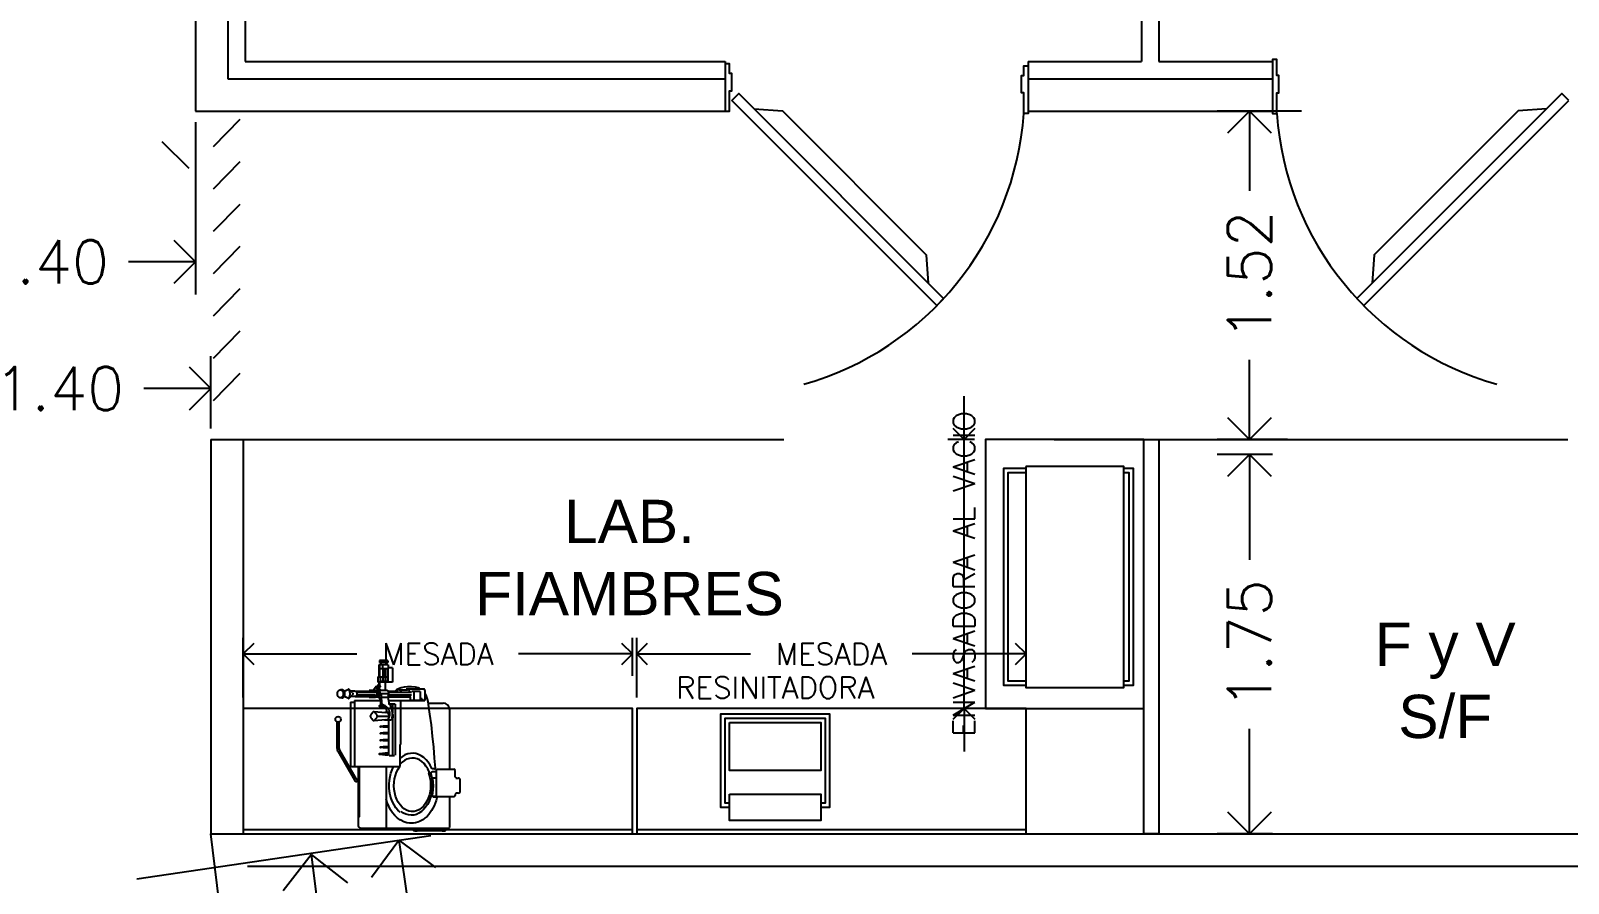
# Model space of a CAD drawing. Extents: x 26 to 214, y -151 to 101.
# Drawn here: x 190.08 to 197.19, y -106.2 to -102.26 of the extents above; entities that cross this region are included whole.
import ezdxf
from ezdxf.enums import TextEntityAlignment as Align

# ---------------------------------------------------------------- set-up
doc = ezdxf.new("R2010")
doc.units = 0
doc.header["$LTSCALE"] = 10
doc.header["$MEASUREMENT"] = 0
doc.linetypes.add('CENTER', pattern=[2, 1.25, -0.25, 0.25, -0.25])
doc.linetypes.add('HIDDEN', pattern=[0.375, 0.25, -0.125])
doc.layers.get('0').update_dxf_attribs({"linetype": 'CONTINUOUS'})
doc.layers.get('DEFPOINTS').update_dxf_attribs({"linetype": 'CONTINUOUS'})
for name, color, linetype in [('00-COTAS-PARCIALES', 1, 'CONTINUOUS'), ('00-M-A-300', 6, 'CONTINUOUS'), ('00-TEXTOS', 4, 'CONTINUOUS'), ('10-EQUIP-SECTORES', 3, 'CONTINUOUS'), ('10-EQUIPAMIENTO', 3, 'CONTINUOUS'), ('10-EQUIPAMIENTO-TXT', 3, 'CONTINUOUS'), ('19-CORTINAS', 1, 'CONTINUOUS'), ('2005-10 PANEL DE CAMARA', 4, 'CONTINUOUS'), ('2005-10-PUERTAS_CAMARAS', 3, 'CONTINUOUS'), ('COTAS-LAYOUT', 1, 'CONTINUOUS'), ('EJE-MEDIANERA-PA', 1, 'CENTER'), ('MESADAS', 3, 'CONTINUOUS'), ('PANEL-CAMARA', 4, 'CONTINUOUS'), ('proyeccion', 4, 'HIDDEN'), ('SUPERF-COTAS', 1, 'CONTINUOUS')]:
    doc.layers.add(name, color=color, linetype=linetype)
doc.styles.add('ARIAL', font='arial.ttf')
doc.styles.add('ROMANS', font='romans.shx')
doc.dimstyles.new('ACOTA', dxfattribs={"dimtxt": 0.2, "dimasz": 0.2, "dimexe": 0.15, "dimexo": 0.05, "dimgap": 0.1, "dimtad": 0, "dimzin": 0, "dimdsep": 46, "dimtxsty": 'ROMANS', "dimblk1": 'OPEN90', "dimblk2": 'OPEN90', "dimsah": 1, "dimcen": 0, "dimclrd": 1, "dimclre": 1, "dimclrt": 3, "dimaunit": 1, "dimadec": 0, "dimazin": 0, "dimtfac": 1, "dimtix": 1, "dimtmove": 2, "dimatfit": 3, "dimldrblk": 'OPEN90', "dimfxl": 0, "dimtolj": 1, "dimtzin": 0, "dimarcsym": 0})
doc.dimstyles.new('COTA1502', dxfattribs={"dimscale": 1.5, "dimtxt": 0.18, "dimasz": 0.2, "dimexe": 0.1, "dimexo": 0.1, "dimgap": 0.09, "dimtad": 0, "dimzin": 0, "dimdsep": 46, "dimtxsty": 'ROMANS', "dimblk": 'OPEN90', "dimcen": 0.1, "dimclrd": 256, "dimclre": 256, "dimclrt": 2, "dimadec": 0, "dimazin": 0, "dimtfac": 1, "dimtix": 1, "dimtmove": 2, "dimatfit": 3, "dimldrblk": 'OPEN90', "dimfxl": 0, "dimtolj": 1, "dimtzin": 0, "dimarcsym": 0})
doc.dimstyles.new('EQUIPAMIENTO', dxfattribs={"dimtxt": 0.1, "dimasz": 0.1, "dimexe": 0.075, "dimexo": 0.05, "dimgap": 0.1, "dimtad": 0, "dimzin": 0, "dimdsep": 46, "dimtxsty": 'ROMANS', "dimblk1": 'OPEN90', "dimblk2": 'OPEN90', "dimsah": 1, "dimcen": 0, "dimclrd": 1, "dimclre": 1, "dimclrt": 3, "dimaunit": 1, "dimadec": 0, "dimazin": 0, "dimtfac": 1, "dimtix": 1, "dimtmove": 2, "dimatfit": 3, "dimldrblk": 'OPEN90', "dimfxl": 0, "dimtolj": 1, "dimtzin": 0, "dimarcsym": 0})

# ---------------------------------------------------------------- blocks, each defined once
blk = doc.blocks.new('_Open90')
at = {"color": 0, "linetype": 'ByBlock', "lineweight": -2}
for p, q in [((-0.5, 0.5), (0, 0)), ((0, 0), (-1, 0)), ((0, 0), (-0.5, -0.5))]:
    blk.add_line(p, q, dxfattribs=at)
blk = doc.blocks.new('*D59')
at = {"layer": '00-COTAS-PARCIALES', "lineweight": -2, "transparency": 16777216}
for p, q in [((191.414, -106.3665), (193.5734, -124.1106)), ((195.8959, -143.1948), (193.7365, -125.4507))]:
    blk.add_line(p, q, dxfattribs=at)
at = {"layer": 'DEFPOINTS', "color": 0, "transparency": 16777216}
for p in [(191.3777, -106.0687), (195.9322, -143.4926), (195.9322, -143.4926)]:
    blk.add_point(p, dxfattribs=at)
at = {"layer": '00-COTAS-PARCIALES', "lineweight": -2, "transparency": 16777216, "xscale": 0.3, "yscale": 0.3, "zscale": 0.3}
for p, rotation in [((191.3777, -106.0687), 96.93869520786735), ((195.9322, -143.4926), 276.9386952078673)]:
    blk.add_blockref('_Open90', p, dxfattribs=dict(at, rotation=rotation))
at = {"layer": '00-COTAS-PARCIALES', "color": 2, "transparency": 16777216, "insert": (193.6549, -124.7807), "char_height": 0.27, "attachment_point": 5, "rotation": 276.9387, "style": 'ROMANS'}
blk.add_mtext('\\A1;37.70', dxfattribs=at)
blk = doc.blocks.new('*D4')
at = {"layer": 'DEFPOINTS', "color": 0, "transparency": 16777216}
for p in [(191.7822, -106.0026), (190.4232, -106.2033), (193.365, -126.1231)]:
    blk.add_point(p, dxfattribs=at)
at = {"layer": 'SUPERF-COTAS', "lineweight": -2, "transparency": 16777216}
for p, q in [((190.5716, -106.1814), (191.9306, -105.9807)), ((191.826, -106.2994), (193.1535, -115.2884)), ((194.6801, -125.6256), (193.3526, -116.6366)), ((193.5134, -126.1012), (194.8724, -125.9005))]:
    blk.add_line(p, q, dxfattribs=at)
at = {"layer": 'SUPERF-COTAS', "lineweight": -2, "transparency": 16777216, "xscale": 0.3, "yscale": 0.3, "zscale": 0.3}
for p, rotation in [((191.7822, -106.0026), 98.40084808204362), ((194.724, -125.9224), 278.4008480820436)]:
    blk.add_blockref('_Open90', p, dxfattribs=dict(at, rotation=rotation))
at = {"layer": 'SUPERF-COTAS', "color": 2, "transparency": 16777216, "insert": (193.2531, -115.9625), "char_height": 0.27, "attachment_point": 5, "rotation": 278.40085, "style": 'ROMANS'}
blk.add_mtext('\\A1;20.14', dxfattribs=at)
blk = doc.blocks.new('*D89')
at = {"layer": 'COTAS-LAYOUT', "color": 1, "lineweight": -2, "transparency": 16777216}
for p, q in [((189.5123, -106.0531), (189.5123, -103.7651)), ((190.9128, -104.1), (190.9128, -103.7651)), ((189.7123, -103.9151), (189.8221, -103.9151)), ((190.7128, -103.9151), (190.603, -103.9151))]:
    blk.add_line(p, q, dxfattribs=at)
at = {"layer": 'DEFPOINTS', "color": 0, "transparency": 16777216}
for p in [(189.5123, -103.9151), (190.9128, -104.15, -28.9), (189.5123, -106.1031, -28.9)]:
    blk.add_point(p, dxfattribs=at)
at = {"layer": 'COTAS-LAYOUT', "color": 1, "lineweight": -2, "transparency": 16777216, "xscale": 0.2, "yscale": 0.2, "zscale": 0.2, "rotation": 180}
blk.add_blockref('_Open90', (189.5123, -103.9151), dxfattribs=at)
at = {"layer": 'COTAS-LAYOUT', "color": 1, "lineweight": -2, "transparency": 16777216, "xscale": 0.2, "yscale": 0.2, "zscale": 0.2}
blk.add_blockref('_Open90', (190.9128, -103.9151), dxfattribs=at)
at = {"layer": 'COTAS-LAYOUT', "color": 3, "transparency": 16777216, "insert": (190.2125, -103.9151), "char_height": 0.2, "attachment_point": 5, "style": 'ROMANS'}
blk.add_mtext('\\A1;1.40', dxfattribs=at)
blk = doc.blocks.new('*D105')
at = {"layer": 'COTAS-LAYOUT', "color": 1, "lineweight": -2, "transparency": 16777216}
for p, q in [((190.8423, -102.6831), (190.8423, -103.4795)), ((189.4423, -103.5461), (189.4423, -103.1795)), ((189.6423, -103.3295), (189.7518, -103.3295)), ((190.6423, -103.3295), (190.5328, -103.3295))]:
    blk.add_line(p, q, dxfattribs=at)
at = {"layer": 'DEFPOINTS', "color": 0, "transparency": 16777216}
for p in [(190.8423, -102.6331, -28.9), (189.4423, -103.3295), (189.4423, -103.5961, -28.9)]:
    blk.add_point(p, dxfattribs=at)
at = {"layer": 'COTAS-LAYOUT', "color": 1, "lineweight": -2, "transparency": 16777216, "xscale": 0.2, "yscale": 0.2, "zscale": 0.2, "rotation": 180}
blk.add_blockref('_Open90', (189.4423, -103.3295), dxfattribs=at)
at = {"layer": 'COTAS-LAYOUT', "color": 1, "lineweight": -2, "transparency": 16777216, "xscale": 0.2, "yscale": 0.2, "zscale": 0.2}
blk.add_blockref('_Open90', (190.8423, -103.3295), dxfattribs=at)
at = {"layer": 'COTAS-LAYOUT', "color": 3, "transparency": 16777216, "insert": (190.1423, -103.3295), "char_height": 0.2, "attachment_point": 5, "style": 'ROMANS'}
blk.add_mtext('\\A1;1.40', dxfattribs=at)
blk = doc.blocks.new('*D113')
at = {"layer": 'COTAS-LAYOUT', "color": 1, "lineweight": -2, "transparency": 16777216}
for p, q in [((195.8219, -104.22), (195.566, -104.22)), ((195.716, -104.42), (195.716, -104.7061)), ((195.716, -105.7731), (195.716, -105.487)), ((195.8219, -105.9731), (195.566, -105.9731))]:
    blk.add_line(p, q, dxfattribs=at)
at = {"layer": 'DEFPOINTS', "color": 0, "transparency": 16777216}
for p in [(195.8719, -104.22, -28.9), (195.716, -105.9731), (195.8719, -105.9731, -28.9)]:
    blk.add_point(p, dxfattribs=at)
at = {"layer": 'COTAS-LAYOUT', "color": 1, "lineweight": -2, "transparency": 16777216, "xscale": 0.2, "yscale": 0.2, "zscale": 0.2}
for p, rotation in [((195.716, -104.22), 90), ((195.716, -105.9731), 270)]:
    blk.add_blockref('_Open90', p, dxfattribs=dict(at, rotation=rotation))
at = {"layer": 'COTAS-LAYOUT', "color": 3, "transparency": 16777216, "insert": (195.716, -105.0966), "char_height": 0.2, "attachment_point": 5, "rotation": 90, "style": 'ROMANS'}
blk.add_mtext('\\A1;1.75', dxfattribs=at)
blk = doc.blocks.new('*D114')
at = {"layer": 'COTAS-LAYOUT', "color": 1, "lineweight": -2, "transparency": 16777216}
for p, q in [((195.9562, -102.6331), (195.566, -102.6331)), ((195.716, -102.8331), (195.716, -103.0011)), ((195.716, -103.95), (195.716, -103.782)), ((195.8919, -104.15), (195.566, -104.15))]:
    blk.add_line(p, q, dxfattribs=at)
at = {"layer": 'DEFPOINTS', "color": 0, "transparency": 16777216}
for p in [(195.716, -102.6331), (196.0062, -102.6331, -28.9), (195.9419, -104.15, -28.9)]:
    blk.add_point(p, dxfattribs=at)
at = {"layer": 'COTAS-LAYOUT', "color": 1, "lineweight": -2, "transparency": 16777216, "xscale": 0.2, "yscale": 0.2, "zscale": 0.2}
for p, rotation in [((195.716, -102.6331), 90), ((195.716, -104.15), 270)]:
    blk.add_blockref('_Open90', p, dxfattribs=dict(at, rotation=rotation))
at = {"layer": 'COTAS-LAYOUT', "color": 3, "transparency": 16777216, "insert": (195.716, -103.3916), "char_height": 0.2, "attachment_point": 5, "rotation": 90, "style": 'ROMANS'}
blk.add_mtext('\\A1;1.52', dxfattribs=at)
blk = doc.blocks.new('*D115')
at = {"layer": 'COTAS-LAYOUT', "color": 1, "lineweight": -2, "transparency": 16777216}
for p, q in [((191.0628, -105.3431), (191.0628, -105.0668)), ((192.8628, -105.2431), (192.8628, -105.0668)), ((191.1628, -105.1418), (191.589, -105.1418)), ((192.7628, -105.1418), (192.3366, -105.1418))]:
    blk.add_line(p, q, dxfattribs=at)
at = {"layer": 'DEFPOINTS', "color": 0, "transparency": 16777216}
for p in [(192.8628, -105.1418), (192.8628, -105.2931, -28.9), (191.0628, -105.3931, -28.9)]:
    blk.add_point(p, dxfattribs=at)
at = {"layer": 'COTAS-LAYOUT', "color": 1, "lineweight": -2, "transparency": 16777216, "xscale": 0.1, "yscale": 0.1, "zscale": 0.1, "rotation": 180}
blk.add_blockref('_Open90', (191.0628, -105.1418), dxfattribs=at)
at = {"layer": 'COTAS-LAYOUT', "color": 1, "lineweight": -2, "transparency": 16777216, "xscale": 0.1, "yscale": 0.1, "zscale": 0.1}
blk.add_blockref('_Open90', (192.8628, -105.1418), dxfattribs=at)
at = {"layer": 'COTAS-LAYOUT', "color": 3, "transparency": 16777216, "insert": (191.9628, -105.1418), "char_height": 0.1, "attachment_point": 5, "style": 'ROMANS'}
blk.add_mtext('\\A1;MESADA', dxfattribs=at)
blk = doc.blocks.new('*D116')
at = {"layer": 'COTAS-LAYOUT', "color": 1, "lineweight": -2, "transparency": 16777216}
for p, q in [((192.8828, -105.3431), (192.8828, -105.0668)), ((194.6828, -105.2431), (194.6828, -105.0668)), ((192.9828, -105.1418), (193.409, -105.1418)), ((194.5828, -105.1418), (194.1566, -105.1418))]:
    blk.add_line(p, q, dxfattribs=at)
at = {"layer": 'DEFPOINTS', "color": 0, "transparency": 16777216}
for p in [(194.6828, -105.1418), (194.6828, -105.2931, -28.9), (192.8828, -105.3931, -28.9)]:
    blk.add_point(p, dxfattribs=at)
at = {"layer": 'COTAS-LAYOUT', "color": 1, "lineweight": -2, "transparency": 16777216, "xscale": 0.1, "yscale": 0.1, "zscale": 0.1, "rotation": 180}
blk.add_blockref('_Open90', (192.8828, -105.1418), dxfattribs=at)
at = {"layer": 'COTAS-LAYOUT', "color": 1, "lineweight": -2, "transparency": 16777216, "xscale": 0.1, "yscale": 0.1, "zscale": 0.1}
blk.add_blockref('_Open90', (194.6828, -105.1418), dxfattribs=at)
at = {"layer": 'COTAS-LAYOUT', "color": 3, "transparency": 16777216, "insert": (193.7828, -105.1418), "char_height": 0.1, "attachment_point": 5, "style": 'ROMANS'}
blk.add_mtext('\\A1;MESADA', dxfattribs=at)
blk = doc.blocks.new('*D117')
at = {"layer": 'COTAS-LAYOUT', "color": 1, "lineweight": -2, "transparency": 16777216}
for p, q in [((194.396, -104.05), (194.396, -103.95)), ((194.4447, -104.15), (194.321, -104.15)), ((194.396, -105.3931), (194.396, -104.15)), ((194.4447, -105.3931), (194.321, -105.3931)), ((194.396, -105.4931), (194.396, -105.5931))]:
    blk.add_line(p, q, dxfattribs=at)
at = {"layer": 'DEFPOINTS', "color": 0, "transparency": 16777216}
for p in [(194.396, -104.15), (194.4947, -104.15, -28.9), (194.4947, -105.3931, -28.9)]:
    blk.add_point(p, dxfattribs=at)
at = {"layer": 'COTAS-LAYOUT', "color": 1, "lineweight": -2, "transparency": 16777216, "xscale": 0.1, "yscale": 0.1, "zscale": 0.1}
for p, rotation in [((194.396, -104.15), 270), ((194.396, -105.3931), 90)]:
    blk.add_blockref('_Open90', p, dxfattribs=dict(at, rotation=rotation))
at = {"layer": 'COTAS-LAYOUT', "color": 3, "transparency": 16777216, "insert": (194.396, -104.7716), "char_height": 0.1, "attachment_point": 5, "rotation": 90, "style": 'ROMANS'}
blk.add_mtext('\\A1;ENVASADORA AL VACIO', dxfattribs=at)

msp = doc.modelspace()

# ---------------------------------------------------------------- linework, layer by layer
at = {"layer": '00-M-A-300'}
for p, q in [((190.8423, -100.6945), (190.8423, -102.6331)), ((190.9923, -100.6945), (190.9923, -102.4831)), ((190.9923, -102.4831), (193.2923, -102.4831)), ((193.2923, -102.4831), (193.2923, -102.6331)), ((194.6923, -102.4831), (194.6923, -102.6331)), ((194.6923, -102.4831), (195.8223, -102.4831)), ((195.8223, -102.4831), (195.8223, -102.6331)), ((190.8423, -102.6331), (193.2923, -102.6331)), ((194.6923, -102.6331), (195.8223, -102.6331)), ((190.9128, -104.15), (191.0628, -104.15)), ((190.9128, -104.15), (190.9128, -105.9731)), ((191.0628, -104.15), (191.0628, -105.9731)), ((190.9128, -105.9731), (211.0191, -105.9731)), ((192.3539, -117.8146), (190.9128, -105.9731))]:
    msp.add_line(p, q, dxfattribs=at)
at = {"layer": '10-EQUIP-SECTORES'}
msp.add_lwpolyline([(195.2273, -105.3931), (195.2273, -104.15), (194.4947, -104.15), (194.4947, -105.3931)], close=True, dxfattribs=at)
at = {"layer": '10-EQUIPAMIENTO'}
for p, q in [((191.6899, -105.1914, 28.9), (191.6899, -105.2467, 28.9)), ((191.7334, -105.1914, 28.9), (191.6899, -105.1914, 28.9)), ((191.7334, -105.1914, 28.9), (191.6899, -105.1914, 28.9)), ((191.6938, -105.1725, 28.9), (191.693, -105.1731, 28.9)), ((191.693, -105.1731, 28.9), (191.693, -105.1818, 28.9)), ((191.7312, -105.1731, 28.9), (191.693, -105.1731, 28.9)), ((191.7312, -105.1818, 28.9), (191.693, -105.1818, 28.9)), ((191.693, -105.1914, 28.9), (191.693, -105.2467, 28.9)), ((191.73, -105.2105, 28.9), (191.693, -105.2105, 28.9)), ((191.7304, -105.1725, 28.9), (191.6938, -105.1725, 28.9)), ((191.6993, -105.1818, 28.9), (191.6993, -105.1914, 28.9)), ((191.7066, -105.1914, 28.9), (191.7066, -105.2105, 28.9)), ((191.708, -105.2105, 28.9), (191.708, -105.2467, 28.9)), ((191.7159, -105.2105, 28.9), (191.7159, -105.2467, 28.9)), ((191.72, -105.2105, 28.9), (191.72, -105.2467, 28.9)), ((191.7247, -105.1818, 28.9), (191.7247, -105.1914, 28.9)), ((191.7539, -105.2054, 28.9), (191.73, -105.2054, 28.9)), ((191.73, -105.2054, 28.9), (191.73, -105.2688, 28.9)), ((191.7312, -105.1731, 28.9), (191.7304, -105.1725, 28.9)), ((191.7312, -105.1731, 28.9), (191.7312, -105.1818, 28.9)), ((191.7322, -105.2054, 28.9), (191.7322, -105.2721, 28.9)), ((191.7334, -105.1914, 28.9), (191.7334, -105.2054, 28.9)), ((191.7539, -105.2054, 28.9), (191.7539, -105.2721, 28.9)), ((191.6775, -105.2924, 28.9), (191.6651, -105.3092, 28.9)), ((191.6855, -105.2855, 28.9), (191.6804, -105.2948, 28.9)), ((191.6851, -105.2467, 28.9), (191.6851, -105.2721, 28.9)), ((191.6851, -105.2467, 28.9), (191.7267, -105.2467, 28.9)), ((191.7539, -105.2721, 28.9), (191.6851, -105.2721, 28.9)), ((191.6952, -105.2936, 28.9), (191.6867, -105.3001, 28.9)), ((191.6899, -105.2721, 28.9), (191.6899, -105.2847, 28.9)), ((191.693, -105.2721, 28.9), (191.693, -105.2867, 28.9)), ((191.6962, -105.2467, 28.9), (191.6962, -105.2721, 28.9)), ((191.73, -105.2688, 28.9), (191.7031, -105.2688, 28.9)), ((191.7031, -105.2688, 28.9), (191.7031, -105.2721, 28.9)), ((191.7092, -105.2467, 28.9), (191.7092, -105.2688, 28.9)), ((191.7192, -105.2467, 28.9), (191.7192, -105.2688, 28.9)), ((191.72, -105.2721, 28.9), (191.72, -105.3101, 28.9)), ((191.519, -105.3068, 28.9), (191.5123, -105.3068, 28.9)), ((191.519, -105.345, 28.9), (191.5123, -105.345, 28.9)), ((191.5329, -105.3133, 28.9), (191.529, -105.3133, 28.9)), ((191.5329, -105.3387, 28.9), (191.529, -105.3387, 28.9)), ((191.5329, -105.3387, 28.9), (191.5329, -105.3131, 28.9)), ((191.5339, -105.3117, 28.9), (191.5497, -105.3046, 28.9)), ((191.5497, -105.3472, 28.9), (191.5339, -105.3401, 28.9)), ((191.5686, -105.322, 28.9), (191.5516, -105.3048, 28.9)), ((191.5516, -105.347, 28.9), (191.568, -105.3306, 28.9)), ((191.5589, -105.3641, 28.9), (191.5589, -105.6624, 28.9)), ((191.5589, -105.3641, 28.9), (191.577, -105.3641, 28.9)), ((191.5796, -105.3133, 28.9), (191.5599, -105.3133, 28.9)), ((191.5796, -105.3387, 28.9), (191.5599, -105.3387, 28.9)), ((191.577, -105.3572, 28.9), (191.6987, -105.3572, 28.9)), ((191.577, -105.3572, 28.9), (191.577, -105.3641, 28.9)), ((191.577, -105.3641, 28.9), (191.577, -105.6624, 28.9)), ((191.5806, -105.3133, 28.9), (191.645, -105.3133, 28.9)), ((191.5806, -105.3385, 28.9), (191.645, -105.3385, 28.9)), ((191.6749, -105.3196, 28.9), (191.5873, -105.3196, 28.9)), ((191.6747, -105.3322, 28.9), (191.5873, -105.3322, 28.9)), ((191.7253, -105.3101, 28.9), (191.645, -105.3101, 28.9)), ((191.645, -105.3101, 28.9), (191.645, -105.3133, 28.9)), ((191.6473, -105.3133, 28.9), (191.645, -105.3133, 28.9)), ((191.6473, -105.3387, 28.9), (191.645, -105.3387, 28.9)), ((191.645, -105.3387, 28.9), (191.645, -105.3418, 28.9)), ((191.645, -105.3418, 28.9), (191.6473, -105.3418, 28.9)), ((191.6473, -105.3418, 28.9), (191.6747, -105.3418, 28.9)), ((191.6838, -105.3418, 28.9), (191.6747, -105.3418, 28.9)), ((191.7332, -105.3259, 28.9), (191.696, -105.3259, 28.9)), ((191.7007, -105.3259, 28.9), (191.7007, -105.3418, 28.9)), ((191.7007, -105.3418, 28.9), (191.7332, -105.3418, 28.9)), ((191.7322, -105.3133, 28.9), (191.7722, -105.3133, 28.9)), ((191.8344, -105.3413, 28.9), (191.733, -105.3413, 28.9)), ((191.7332, -105.3259, 28.9), (191.7332, -105.3418, 28.9)), ((191.7332, -105.3385, 28.9), (191.772, -105.3385, 28.9)), ((191.8413, -105.3196, 28.9), (191.7357, -105.3196, 28.9)), ((191.8413, -105.3322, 28.9), (191.7357, -105.3322, 28.9)), ((191.7361, -105.3572, 28.9), (191.9031, -105.3572, 28.9)), ((191.7824, -105.3068, 28.9), (191.8226, -105.3068, 28.9)), ((191.7923, -105.5608, 28.9), (191.7923, -105.3602, 28.9)), ((191.8984, -105.3038, 28.9), (191.8169, -105.3038, 28.9)), ((191.8328, -105.3385, 28.9), (191.8328, -105.3413, 28.9)), ((191.8344, -105.3413, 28.9), (191.8344, -105.3546, 28.9)), ((191.8344, -105.3546, 28.9), (191.9031, -105.3546, 28.9)), ((191.8805, -105.3147, 28.9), (191.8419, -105.3147, 28.9)), ((191.8525, -105.3147, 28.9), (191.8525, -105.3546, 28.9)), ((191.8805, -105.3147, 28.9), (191.8805, -105.3546, 28.9)), ((191.8901, -105.3497, 28.9), (191.8805, -105.3497, 28.9)), ((191.8901, -105.3497, 28.9), (191.8901, -105.3546, 28.9)), ((191.9031, -105.3101, 28.9), (191.9031, -105.3572, 28.9)), ((191.667, -105.4082, 28.9), (191.7226, -105.4123, 28.9)), ((191.6844, -105.4291, 28.9), (191.7318, -105.4291, 28.9)), ((191.704, -105.3793, 28.9), (191.6932, -105.3806, 28.9)), ((191.7127, -105.3861, 28.9), (191.6932, -105.3838, 28.9)), ((191.7263, -105.41, 28.9), (191.7226, -105.41, 28.9)), ((191.7653, -105.3735, 28.9), (191.7383, -105.3735, 28.9)), ((191.7529, -105.3767, 28.9), (191.7529, -105.4133, 28.9)), ((191.7653, -105.3735, 28.9), (191.7653, -105.61, 28.9)), ((191.9173, -105.3688, 28.9), (191.988, -105.3688, 28.9)), ((192.0165, -105.3972, 28.9), (192.0165, -105.6738, 28.9)), ((191.4967, -105.5791, 28.9), (191.4967, -105.4558, 28.9)), ((191.5062, -105.5791, 28.9), (191.5062, -105.4558, 28.9)), ((191.7226, -105.446, 28.9), (191.667, -105.4501, 28.9)), ((191.7101, -105.4751, 28.9), (191.697, -105.4767, 28.9)), ((191.7101, -105.4797, 28.9), (191.697, -105.4783, 28.9)), ((191.7101, -105.5068, 28.9), (191.697, -105.5084, 28.9)), ((191.7101, -105.5116, 28.9), (191.697, -105.51, 28.9)), ((191.735, -105.4751, 28.9), (191.7101, -105.4751, 28.9)), ((191.735, -105.4797, 28.9), (191.7101, -105.4797, 28.9)), ((191.735, -105.5068, 28.9), (191.7101, -105.5068, 28.9)), ((191.7415, -105.4482, 28.9), (191.7226, -105.4482, 28.9)), ((191.735, -105.4482, 28.9), (191.735, -105.61, 28.9)), ((191.7529, -105.4393, 28.9), (191.7529, -105.61, 28.9)), ((191.7101, -105.5387, 28.9), (191.697, -105.5401, 28.9)), ((191.7101, -105.5433, 28.9), (191.697, -105.5417, 28.9)), ((191.7101, -105.5704, 28.9), (191.697, -105.572, 28.9)), ((191.7101, -105.575, 28.9), (191.697, -105.5734, 28.9)), ((191.735, -105.5116, 28.9), (191.7101, -105.5116, 28.9)), ((191.735, -105.5387, 28.9), (191.7101, -105.5387, 28.9)), ((191.735, -105.5433, 28.9), (191.7101, -105.5433, 28.9)), ((191.735, -105.5704, 28.9), (191.7101, -105.5704, 28.9)), ((191.735, -105.575, 28.9), (191.7101, -105.575, 28.9)), ((191.7879, -105.6624, 28.9), (191.7879, -105.5608, 28.9)), ((191.7879, -105.5608, 28.9), (191.7923, -105.5608, 28.9)), ((191.4997, -105.5903, 28.9), (191.5774, -105.7248, 28.9)), ((191.5081, -105.5856, 28.9), (191.5857, -105.7201, 28.9)), ((191.7192, -105.5996, 28.9), (191.6932, -105.6029, 28.9)), ((191.7192, -105.6092, 28.9), (191.6932, -105.6061, 28.9)), ((191.735, -105.5996, 28.9), (191.7192, -105.5996, 28.9)), ((191.735, -105.6092, 28.9), (191.7192, -105.6092, 28.9)), ((191.7631, -105.6132, 28.9), (191.7373, -105.6132, 28.9)), ((191.5589, -105.6624, 28.9), (191.7879, -105.6624, 28.9)), ((191.5942, -105.7217, 28.9), (191.5885, -105.7217, 28.9)), ((191.5942, -105.6624, 28.9), (191.5942, -105.9339, 28.9)), ((191.6005, -105.8943, 28.9), (191.6005, -105.6624, 28.9)), ((191.7233, -105.6624, 28.9), (191.7233, -105.9465, 28.9)), ((191.9248, -105.6921, 28.9), (191.9226, -105.6862, 28.9)), ((191.9285, -105.6917, 28.9), (191.9275, -105.6927, 28.9)), ((191.9285, -105.6917, 28.9), (191.9326, -105.689, 28.9)), ((191.947, -105.6734, 28.9), (191.9354, -105.6734, 28.9)), ((191.9563, -105.7165, 28.9), (191.9384, -105.7165, 28.9)), ((191.9563, -105.6866, 28.9), (191.9401, -105.6866, 28.9)), ((191.9563, -105.6738, 28.9), (192.0362, -105.6738, 28.9)), ((191.9563, -105.8008, 28.9), (191.9563, -105.6738, 28.9)), ((192.0425, -105.703, 28.9), (192.0425, -105.6801, 28.9)), ((192.0466, -105.7158, 28.9), (192.0571, -105.7158, 28.9)), ((191.5942, -105.7313, 28.9), (191.5883, -105.7313, 28.9)), ((192.0466, -105.7843, 28.9), (192.0571, -105.7843, 28.9)), ((192.0667, -105.7748, 28.9), (192.0667, -105.7252, 28.9)), ((191.9563, -105.8012, 28.9), (191.9346, -105.8012, 28.9)), ((191.9567, -105.804, 28.9), (191.9411, -105.804, 28.9)), ((191.9563, -105.8008, 28.9), (192.0362, -105.8008, 28.9)), ((192.0165, -105.8008, 28.9), (192.0165, -105.9434, 28.9)), ((192.0425, -105.7949, 28.9), (192.0425, -105.7945, 28.9)), ((191.5942, -105.8943, 28.9), (191.6005, -105.8943, 28.9)), ((191.607, -105.9465, 28.9), (192.0134, -105.9465, 28.9)), ((191.9823, -105.9599, 28.9), (191.8667, -105.9599, 28.9))]:
    msp.add_line(p, q, dxfattribs=at)
for points in [[(194.6819, -104.2849), (194.5786, -104.2849), (194.5786, -105.2866), (194.6819, -105.2866)], [(195.1344, -105.2866), (195.1801, -105.2866), (195.1801, -104.2849), (195.1344, -104.2849)], [(194.6819, -104.3049), (194.5986, -104.3049), (194.5986, -105.2666), (194.6819, -105.2666)], [(195.1344, -105.2666), (195.1601, -105.2666), (195.1601, -104.3049), (195.1344, -104.3049)]]:
    msp.add_lwpolyline(points, dxfattribs=at)
msp.add_lwpolyline([(194.6819, -104.2749), (194.6819, -105.2966), (195.1344, -105.2966), (195.1344, -104.2749)], close=True, dxfattribs=at)
for points, elevation in [([(191.6832, -105.3097), (191.6838, -105.3097), (191.6842, -105.309), (191.6842, -105.3084), (191.684, -105.3076), (191.6836, -105.3066), (191.6781, -105.2973), (191.6775, -105.2958), (191.6771, -105.2946), (191.6771, -105.2934), (191.6775, -105.2924), (191.6784, -105.2918), (191.6794, -105.2914), (191.6808, -105.2914), (191.6822, -105.2916)], 28.9), ([(191.6869, -105.3001), (191.6863, -105.3005), (191.6853, -105.3005), (191.6842, -105.3001), (191.683, -105.2997), (191.682, -105.2987), (191.6812, -105.2977), (191.6806, -105.2966), (191.6804, -105.2956), (191.6804, -105.2948)], 28.9), ([(191.6877, -105.2912), (191.6861, -105.2891), (191.6853, -105.2869), (191.6857, -105.2853), (191.6869, -105.2845), (191.6889, -105.2845), (191.6914, -105.2855), (191.6936, -105.2871), (191.6952, -105.2893), (191.696, -105.2914), (191.6956, -105.293), (191.6944, -105.294), (191.6924, -105.2938), (191.6899, -105.293), (191.6877, -105.2912)], 28.9), ([(191.8809, -105.3042), (191.8779, -105.3013), (191.872, -105.2989), (191.8598, -105.2956), (191.8409, -105.2934), (191.8218, -105.2934), (191.8078, -105.2946), (191.794, -105.2977), (191.7804, -105.3029), (191.7722, -105.3074), (191.7655, -105.3133)], 28.9), ([(191.4989, -105.3239), (191.4995, -105.32), (191.5008, -105.3164), (191.5024, -105.3131), (191.5044, -105.3105), (191.5069, -105.3084), (191.5095, -105.3072), (191.5123, -105.3068), (191.5152, -105.3072), (191.5178, -105.3084), (191.5203, -105.3105), (191.5223, -105.3131), (191.5241, -105.3164), (191.5251, -105.32), (191.5257, -105.3239), (191.5257, -105.3279), (191.5251, -105.3318), (191.5241, -105.3355), (191.5223, -105.3387), (191.5203, -105.3413), (191.5178, -105.3434), (191.5152, -105.3446), (191.5123, -105.345), (191.5095, -105.3446), (191.5069, -105.3434), (191.5044, -105.3413), (191.5024, -105.3387), (191.5008, -105.3355), (191.4995, -105.3318), (191.4989, -105.3279), (191.4989, -105.3239)], 28.9), ([(191.519, -105.345), (191.5219, -105.3446), (191.5245, -105.3434), (191.527, -105.3413), (191.529, -105.3387), (191.5306, -105.3355), (191.5318, -105.3318), (191.5325, -105.3279), (191.5325, -105.3239), (191.5318, -105.32), (191.5306, -105.3164), (191.529, -105.3131), (191.527, -105.3105), (191.5245, -105.3084), (191.5219, -105.3072), (191.519, -105.3068)], 28.9), ([(191.5686, -105.322), (191.5694, -105.3233), (191.5698, -105.3247), (191.5698, -105.3263), (191.5696, -105.3279), (191.569, -105.3294), (191.568, -105.3304)], 28.9), ([(191.5796, -105.3133), (191.582, -105.3137), (191.5845, -105.3153), (191.5863, -105.3176), (191.5877, -105.3206), (191.5883, -105.3241), (191.5883, -105.3277), (191.5877, -105.3312), (191.5863, -105.3342), (191.5845, -105.3367), (191.582, -105.3381), (191.5796, -105.3387)], 28.9), ([(191.6558, -105.3196), (191.6521, -105.3151), (191.6497, -105.3137), (191.6473, -105.3133)], 28.9), ([(191.655, -105.3322), (191.6534, -105.3353), (191.6513, -105.3373), (191.6489, -105.3385), (191.6473, -105.3387)], 28.9), ([(191.6576, -105.3322), (191.6558, -105.3363), (191.6534, -105.3393), (191.6505, -105.3411), (191.6473, -105.3418)], 28.9), ([(191.6747, -105.3101), (191.6779, -105.3107), (191.6808, -105.3125), (191.6832, -105.3155), (191.6851, -105.3194), (191.6859, -105.3237), (191.6859, -105.3283), (191.6849, -105.3326), (191.6832, -105.3365), (191.6808, -105.3393), (191.6777, -105.3411), (191.6747, -105.3418), (191.6714, -105.3411), (191.6686, -105.3391), (191.6662, -105.3361), (191.6645, -105.3322)], 28.9), ([(191.6698, -105.3196), (191.6716, -105.3174), (191.6741, -105.3164), (191.6765, -105.3168), (191.6788, -105.3184), (191.6804, -105.3208), (191.6814, -105.3241), (191.6814, -105.3277), (191.6804, -105.331), (191.6788, -105.3336), (191.6765, -105.3351), (191.6741, -105.3355), (191.6716, -105.3344), (191.6698, -105.3322)], 28.9), ([(191.6838, -105.3101), (191.6869, -105.3107), (191.6899, -105.3125), (191.6924, -105.3155), (191.694, -105.3194), (191.695, -105.3237), (191.695, -105.3281), (191.694, -105.3326), (191.6924, -105.3363), (191.6899, -105.3393), (191.6869, -105.3411), (191.6838, -105.3418)], 28.9), ([(191.7277, -105.4082), (191.7269, -105.4037), (191.7261, -105.4003), (191.7247, -105.3968), (191.722, -105.3934), (191.7188, -105.3905), (191.7105, -105.3846), (191.7072, -105.3824), (191.7031, -105.3793), (191.7003, -105.3735), (191.6991, -105.3698), (191.6987, -105.3643), (191.6989, -105.3607), (191.6987, -105.357), (191.6979, -105.3533), (191.6966, -105.3501), (191.695, -105.3472), (191.693, -105.345), (191.6905, -105.3432), (191.6881, -105.3422), (191.6855, -105.3418)], 28.9), ([(191.6989, -105.3097), (191.6983, -105.3097), (191.6972, -105.309), (191.6964, -105.3084), (191.6956, -105.3076), (191.6948, -105.3066), (191.6897, -105.2979)], 28.9), ([(191.7383, -105.4364), (191.7401, -105.4306), (191.7411, -105.4243), (191.7411, -105.4178), (191.7403, -105.4115), (191.7383, -105.4045), (191.7355, -105.3982), (191.731, -105.3919), (191.7255, -105.3867), (191.7188, -105.3818), (191.7115, -105.3777), (191.709, -105.3763), (191.7068, -105.3745), (191.7052, -105.3724), (191.7046, -105.3698), (191.7046, -105.3672), (191.7038, -105.3586), (191.7023, -105.3501), (191.7007, -105.3418)], 28.9), ([(191.7332, -105.3373), (191.7348, -105.3342), (191.7361, -105.331), (191.7365, -105.3273), (191.7365, -105.3235), (191.7359, -105.32), (191.7344, -105.3166), (191.7326, -105.3139), (191.7306, -105.3119), (191.7279, -105.3105), (191.7253, -105.3101)], 28.9), ([(191.7505, -105.4354), (191.7511, -105.4334), (191.7525, -105.4279), (191.7531, -105.4226), (191.7531, -105.4169), (191.7527, -105.4113), (191.7519, -105.4058), (191.7507, -105.4001), (191.7493, -105.394), (191.7472, -105.3881), (191.7448, -105.3824), (191.7413, -105.3773), (191.7395, -105.3751), (191.7379, -105.3726), (191.7373, -105.37), (191.7371, -105.3672), (191.7363, -105.3586), (191.7348, -105.3501), (191.7332, -105.3418)], 28.9), ([(191.795, -105.3196), (191.7936, -105.3155), (191.7917, -105.3123), (191.7893, -105.3097), (191.7865, -105.3078), (191.7834, -105.307), (191.7802, -105.307), (191.7773, -105.3082), (191.7745, -105.3105), (191.7722, -105.3133)], 28.9), ([(191.78, -105.3196), (191.7785, -105.317), (191.7767, -105.3149), (191.7745, -105.3137), (191.7722, -105.3133)], 28.9), ([(191.78, -105.3322), (191.7785, -105.3348), (191.7767, -105.3369), (191.7745, -105.3381), (191.7722, -105.3385)], 28.9), ([(191.795, -105.3322), (191.794, -105.3357), (191.7923, -105.3387), (191.7903, -105.3413)], 28.9), ([(191.8354, -105.3196), (191.834, -105.3153), (191.8318, -105.3119), (191.8291, -105.309), (191.8261, -105.3074), (191.8226, -105.3068)], 28.9), ([(191.8354, -105.3322), (191.8342, -105.3357), (191.8328, -105.3387), (191.8308, -105.3413)], 28.9), ([(191.9031, -105.3101), (191.9029, -105.3084), (191.9025, -105.3068), (191.9017, -105.3056), (191.9009, -105.3046), (191.8996, -105.304), (191.8984, -105.3038)], 28.9), ([(191.9049, -105.3261), (191.9096, -105.3363), (191.9139, -105.3505), (191.9161, -105.3617), (191.9181, -105.3747), (191.9246, -105.4192), (191.9313, -105.47), (191.9372, -105.521), (191.9425, -105.5718), (191.9466, -105.6226), (191.9502, -105.6699)], 28.9), ([(191.6519, -105.4279), (191.6525, -105.4257), (191.6548, -105.4206), (191.6576, -105.4161), (191.6607, -105.4123), (191.6643, -105.409), (191.666, -105.4082), (191.6676, -105.4082), (191.6692, -105.409), (191.6727, -105.4123), (191.6759, -105.4161), (191.6788, -105.4206), (191.681, -105.4257), (191.6816, -105.4279), (191.6816, -105.4304), (191.681, -105.4326), (191.6788, -105.4377), (191.6759, -105.4421), (191.6727, -105.446), (191.6692, -105.4492), (191.6676, -105.4501), (191.666, -105.4501), (191.6643, -105.4492), (191.6607, -105.446), (191.6576, -105.4421), (191.6548, -105.4377), (191.6525, -105.4326), (191.6519, -105.4304), (191.6519, -105.4279)], 28.9), ([(191.717, -105.4119), (191.7188, -105.4108), (191.7206, -105.4102), (191.7224, -105.41), (191.7243, -105.4102), (191.7261, -105.4106), (191.7277, -105.4115), (191.7294, -105.4127), (191.731, -105.4143), (191.7322, -105.4159), (191.7334, -105.418), (191.7344, -105.4202), (191.7352, -105.4226), (191.7357, -105.4251), (191.7361, -105.4277), (191.7361, -105.4304), (191.7359, -105.4328), (191.7352, -105.4354), (191.7346, -105.4379), (191.7336, -105.4401), (191.7324, -105.4421), (191.7312, -105.4438), (191.7296, -105.4454), (191.7279, -105.4466), (191.7261, -105.4474), (191.7245, -105.448), (191.7226, -105.4482), (191.721, -105.448), (191.7198, -105.4478), (191.7184, -105.4472), (191.717, -105.4464)], 28.9), ([(191.7533, -105.4196), (191.7543, -105.4232), (191.755, -105.4271), (191.755, -105.431), (191.7546, -105.435), (191.7533, -105.4387), (191.7517, -105.4419), (191.7495, -105.4446), (191.747, -105.4466), (191.7444, -105.4478), (191.7415, -105.4482)], 28.9), ([(193.3119, -105.8511), (193.2719, -105.8511), (193.2719, -105.4189), (193.7734, -105.4189), (193.7734, -105.8511), (193.7334, -105.8511)], 0), ([(193.3119, -105.8311), (193.2919, -105.8311), (193.2919, -105.4389), (193.7534, -105.4389), (193.7534, -105.8311), (193.7334, -105.8311)], 0), ([(191.9358, -105.6734), (191.9344, -105.6705), (191.9269, -105.6559), (191.9181, -105.6425), (191.9084, -105.6307), (191.8978, -105.6205), (191.8862, -105.6124), (191.8742, -105.6063), (191.8616, -105.6025), (191.8488, -105.6006), (191.836, -105.601), (191.8234, -105.6037), (191.811, -105.6084), (191.7991, -105.6153), (191.7879, -105.624)], 28.9), ([(191.9226, -105.6862), (191.9159, -105.6722), (191.908, -105.6596), (191.899, -105.6484), (191.8891, -105.639), (191.8781, -105.6317), (191.8667, -105.6266), (191.8551, -105.6236), (191.8431, -105.6228), (191.8312, -105.6242), (191.8196, -105.6279), (191.8082, -105.6338), (191.7976, -105.6417), (191.7879, -105.6514)], 28.9), ([(191.7881, -105.8735), (191.7777, -105.864), (191.7684, -105.8526), (191.7602, -105.8398), (191.7529, -105.8256), (191.7472, -105.8103), (191.7426, -105.7943), (191.7395, -105.7774), (191.7379, -105.7601), (191.7377, -105.7429), (191.7391, -105.7256), (191.7418, -105.7087), (191.746, -105.6923), (191.7517, -105.6768), (191.7586, -105.6624)], 28.9), ([(191.9212, -105.6972), (191.9254, -105.7126), (191.9283, -105.7286), (191.9295, -105.7449), (191.9293, -105.7616), (191.9273, -105.7778), (191.9238, -105.7935), (191.9187, -105.8085), (191.9124, -105.8223), (191.9047, -105.8347), (191.896, -105.8455), (191.886, -105.8546), (191.8755, -105.8615), (191.8643, -105.8664), (191.8529, -105.8693), (191.8411, -105.8697), (191.8295, -105.8678), (191.8182, -105.8636), (191.8074, -105.8575), (191.7974, -105.8491), (191.7881, -105.839), (191.78, -105.8272), (191.773, -105.8138), (191.7676, -105.7994), (191.7635, -105.7837), (191.7609, -105.7677), (191.76, -105.7512), (191.7606, -105.7347), (191.7629, -105.7185), (191.7667, -105.7028), (191.772, -105.6882), (191.7787, -105.6746), (191.7867, -105.6624)], 28.9), ([(191.9285, -105.6917), (191.933, -105.7077), (191.9358, -105.7246), (191.9374, -105.7417), (191.9372, -105.7589), (191.9356, -105.776), (191.9326, -105.7929), (191.9281, -105.8089), (191.9222, -105.8239), (191.9149, -105.838), (191.9065, -105.8504), (191.897, -105.8613), (191.8866, -105.8705), (191.8755, -105.8778), (191.8639, -105.8831), (191.8519, -105.8861), (191.8397, -105.8871), (191.8275, -105.8859), (191.8155, -105.8825), (191.8039, -105.8772), (191.7928, -105.8697)], 28.9), ([(191.9226, -105.6862), (191.9216, -105.6878), (191.921, -105.6894), (191.9206, -105.6915), (191.9204, -105.6933), (191.9206, -105.6953), (191.9212, -105.6972)], 28.9), ([(191.9401, -105.6866), (191.938, -105.6868), (191.9362, -105.6872), (191.9344, -105.688), (191.9326, -105.689)], 28.9), ([(191.9384, -105.7165), (191.9403, -105.7335), (191.9411, -105.7506), (191.9403, -105.7679), (191.938, -105.7847), (191.9346, -105.8012)], 28.9), ([(192.0514, -105.7158), (192.0494, -105.7154), (192.0476, -105.7144), (192.0459, -105.713), (192.0445, -105.711), (192.0433, -105.7085), (192.0427, -105.7059), (192.0425, -105.703)], 28.9), ([(192.0514, -105.7843), (192.0494, -105.7845), (192.0478, -105.7853), (192.0461, -105.7866), (192.0447, -105.7884), (192.0437, -105.7904), (192.0429, -105.7927), (192.0425, -105.7953)], 28.9), ([(191.9584, -105.8071), (191.9547, -105.8197), (191.9506, -105.8319), (191.9458, -105.8437), (191.9403, -105.8548), (191.9342, -105.8652), (191.9277, -105.875), (191.9206, -105.8841), (191.9128, -105.8924), (191.9049, -105.8997), (191.8966, -105.9062), (191.8879, -105.9117), (191.8787, -105.9162), (191.8696, -105.9199), (191.86, -105.9223), (191.8507, -105.9239), (191.8482, -105.9239), (191.8409, -105.9243), (191.8338, -105.9241), (191.8194, -105.9219), (191.8054, -105.9172), (191.7917, -105.9103), (191.7873, -105.9083), (191.7791, -105.9026), (191.7755, -105.8995), (191.7639, -105.8886), (191.7535, -105.8758), (191.744, -105.8615), (191.7357, -105.8459), (191.7287, -105.8288), (191.7233, -105.8109)], 28.9), ([(191.9567, -105.804), (191.9571, -105.804), (191.9575, -105.8042), (191.958, -105.8046), (191.9582, -105.8053), (191.9584, -105.8059), (191.9584, -105.8065), (191.9584, -105.8071)], 28.9)]:
    msp.add_lwpolyline(points, dxfattribs=dict(at, elevation=elevation))
at = {"layer": '10-EQUIPAMIENTO', "elevation": 0}
for points in [[(193.3119, -105.4589), (193.7334, -105.4589), (193.7334, -105.6811), (193.3119, -105.6811)], [(193.3119, -105.7901), (193.7334, -105.7901), (193.7334, -105.9122), (193.3119, -105.9122)]]:
    msp.add_lwpolyline(points, close=True, dxfattribs=at)
at = {"layer": '10-EQUIPAMIENTO'}
msp.add_circle((191.5016, -105.444, 28.9), 0.0126, dxfattribs=at)
for centre, radius, start, end in [((191.5345, -105.3131, 28.9), 0.00155, 113.18428, 180), ((191.5345, -105.3387, 28.9), 0.00163, 180, 246.82233), ((191.5503, -105.306, 28.9), 0.00172, 44.98511, 113.18428), ((191.5503, -105.3458, 28.9), 0.00155, 246.82233, 315.02154), ((191.5194, -105.3259, 28.9), 0.0382, 326.06165, 33.94873), ((191.6934, -105.3822, 28.9), 0.00164, 97.13227, 262.87441), ((191.7263, -105.4084, 28.9), 0.00162, 270, 8.06494), ((191.7369, -105.4358, 28.9), 0.00162, 270, 336.87041), ((191.7519, -105.4358, 28.9), 0.00148, 163.95291, 270), ((191.988, -105.3972, 28.9), 0.0284, 0, 90), ((191.697, -105.4775, 28.9), 0.000812, 90, 270), ((191.697, -105.5092, 28.9), 0.000812, 90, 270), ((191.519, -105.5791, 28.9), 0.0224, 180, 210.07431), ((191.519, -105.5791, 28.9), 0.0128, 180, 210.66269), ((191.697, -105.5409, 28.9), 0.000815, 90, 270), ((191.697, -105.5728, 28.9), 0.000812, 90, 270), ((191.6934, -105.6045, 28.9), 0.00164, 97.13227, 262.88785), ((191.5885, -105.7185, 28.9), 0.00328, 209.73363, 270), ((191.9263, -105.6915, 28.9), 0.00155, 203.1362, 315.01242), ((191.947, -105.6701, 28.9), 0.00325, 270, 3.60156), ((192.0362, -105.6801, 28.9), 0.0063, 0, 90), ((192.0571, -105.7252, 28.9), 0.00955, 0, 90), ((191.5885, -105.7185, 28.9), 0.0128, 209.41385, 270), ((192.0571, -105.7748, 28.9), 0.00955, 270, 0), ((192.0362, -105.7945, 28.9), 0.0063, 270, 0), ((191.607, -105.9339, 28.9), 0.0128, 180, 270), ((191.8494, -105.9465, 28.9), 0.00955, 180, 245.06886), ((191.8667, -105.9091, 28.9), 0.0508, 245.18225, 270), ((191.9823, -105.9091, 28.9), 0.0508, 270, 294.82439), ((191.9998, -105.9465, 28.9), 0.00956, 293.83234, 0), ((192.0134, -105.9434, 28.9), 0.00305, 270, 0)]:
    msp.add_arc(centre, radius, start, end, dxfattribs=at)
at = {"layer": '19-CORTINAS'}
for p, q in [((191.047, -102.6719), (190.9245, -102.7972)), ((190.8132, -102.8974), (190.688, -102.7749)), ((191.047, -102.8676), (190.9245, -102.9928)), ((191.047, -103.0633), (190.9245, -103.1885)), ((191.047, -103.2589), (190.9245, -103.3841)), ((191.047, -103.4546), (190.9245, -103.5798)), ((191.047, -103.6502), (190.9245, -103.7755)), ((191.047, -103.8459), (190.9245, -103.9711))]:
    msp.add_line(p, q, dxfattribs=at)
at = {"layer": '2005-10 PANEL DE CAMARA'}
msp.add_lwpolyline([(195.2273, -104.15), (195.2973, -104.15), (195.2973, -105.9731), (195.2273, -105.9731)], close=True, dxfattribs=at)
at = {"layer": '2005-10-PUERTAS_CAMARAS'}
for points in [[(193.2923, -102.6231), (193.2923, -102.6331), (193.3123, -102.6331), (193.3123, -102.5381), (193.3223, -102.5381), (193.3223, -102.4581), (193.3123, -102.4581), (193.3123, -102.4131), (193.2923, -102.4131), (193.2923, -102.4231)], [(194.6923, -102.6331), (194.6923, -102.6431), (194.6723, -102.6431), (194.6723, -102.5481), (194.6623, -102.5481), (194.6623, -102.4681), (194.6723, -102.4681), (194.6723, -102.4231), (194.6923, -102.4231), (194.6923, -102.4331)], [(195.8223, -102.6331), (195.8223, -102.6431), (195.8423, -102.6431), (195.8423, -102.5481), (195.8523, -102.5481), (195.8523, -102.4681), (195.8423, -102.4681), (195.8423, -102.3931), (195.8223, -102.3931), (195.8223, -102.4031)], [(193.3223, -102.5831), (193.3541, -102.5513), (194.3017, -103.4988), (194.2698, -103.5306), (193.3223, -102.5831)], [(197.1923, -102.5831), (197.1605, -102.5513), (196.213, -103.4988), (196.2448, -103.5306), (197.1923, -102.5831)], [(193.4249, -102.622), (193.5566, -102.6316), (194.2213, -103.2963), (194.231, -103.4281), (193.4249, -102.622)], [(197.0898, -102.622), (196.958, -102.6316), (196.2933, -103.2963), (196.2837, -103.4281), (197.0898, -102.622)]]:
    msp.add_lwpolyline(points, dxfattribs=at)
at = {"layer": '2005-10-PUERTAS_CAMARAS', "color": 1}
for centre, start, end in [((193.2719, -102.5446), 285.83445, 355.97705), ((197.2428, -102.5446), 184.02295, 254.16555)]:
    msp.add_arc(centre, 1.4039, start, end, dxfattribs=at)
at = {"layer": 'EJE-MEDIANERA-PA'}
for p, q in [((195.6344, -143.5288), (191.0821, -106.1231)), ((191.0821, -106.1231), (211.6636, -106.1231))]:
    msp.add_line(p, q, dxfattribs=at)
at = {"layer": 'MESADAS', "color": 1}
for p, q in [((191.0628, -105.9531), (192.8628, -105.9531)), ((192.8828, -105.9531), (194.6828, -105.9531))]:
    msp.add_line(p, q, dxfattribs=at)
at = {"layer": 'MESADAS'}
for points in [[(191.0628, -105.9731), (192.8628, -105.9731), (192.8628, -105.3931), (191.0628, -105.3931)], [(192.8828, -105.9731), (194.6828, -105.9731), (194.6828, -105.3931), (192.8828, -105.3931)]]:
    msp.add_lwpolyline(points, close=True, dxfattribs=at)
at = {"layer": 'PANEL-CAMARA'}
for p, q in [((195.2173, -98.6653), (195.2173, -102.4031)), ((195.2973, -98.6653), (195.2973, -102.4031)), ((191.0723, -100.6945), (191.0723, -102.4031)), ((191.0723, -102.4031), (193.2923, -102.4031)), ((193.2923, -102.4031), (193.2923, -102.4831)), ((194.6923, -102.4031), (195.2173, -102.4031)), ((194.6923, -102.4031), (194.6923, -102.4831)), ((195.2973, -102.4031), (195.8223, -102.4031)), ((195.8223, -102.4031), (195.8223, -102.4831))]:
    msp.add_line(p, q, dxfattribs=at)
at = {"layer": 'proyeccion'}
msp.add_line((191.0628, -104.15), (197.1881, -104.15), dxfattribs=at)

# ---------------------------------------------------------------- texts
at = {"layer": '00-TEXTOS', "char_height": 0.2, "width": 1.98402, "attachment_point": 5, "style": 'ARIAL'}
for s, insert in [('LAB. FIAMBRES', (192.8491, -104.6971)), ('F y V\\PS/F', (196.6214, -105.265))]:
    msp.add_mtext(s, dxfattribs=dict(at, insert=insert))
at = {"layer": '10-EQUIPAMIENTO-TXT', "style": 'ROMANS'}
msp.add_text('RESINITADORA', height=0.1, dxfattribs=at).set_placement((193.5227, -105.2968, 0), align=Align.MIDDLE_CENTER)

# ---------------------------------------------------------------- dimensions: what is measured, and where the dimension line sits
at = {"layer": '00-COTAS-PARCIALES'}
dim = msp.add_aligned_dim(p1=(191.3777, -106.0687), p2=(195.9322, -143.4926), distance=0, dimstyle='COTA1502', dxfattribs=at)
dim.commit()
dim.dimension.update_dxf_attribs({"geometry": '*D59', "text_midpoint": (193.6549, -124.7807)})
at = {"layer": 'COTAS-LAYOUT'}
for base, p1, p2, picture, middle in [((189.4423, -103.3295, 28.9), (190.8423, -102.6331), (189.4423, -103.5961), '*D105', (190.1423, -103.3295, 28.9)), ((189.5123, -103.9151, 28.9), (190.9128, -104.15), (189.5123, -106.1031), '*D89', (190.2125, -103.9151, 28.9))]:
    dim = msp.add_linear_dim(base=base, p1=p1, p2=p2, dimstyle='ACOTA', dxfattribs=at)
    dim.commit()
    dim.dimension.update_dxf_attribs({"geometry": picture, "text_midpoint": middle})
for base, p1, p2, picture, middle in [((195.716, -102.6331, 28.9), (195.9419, -104.15), (196.0062, -102.6331), '*D114', (195.716, -103.3916, 28.9)), ((195.716, -105.9731, 28.9), (195.8719, -104.22), (195.8719, -105.9731), '*D113', (195.716, -105.0966, 28.9))]:
    dim = msp.add_linear_dim(base=base, p1=p1, p2=p2, angle=90, dimstyle='ACOTA', dxfattribs=at)
    dim.commit()
    dim.dimension.update_dxf_attribs({"geometry": picture, "text_midpoint": middle})
for base, p1, p2, angle, text, picture, middle in [((194.396, -104.15, 28.9), (194.4947, -105.3931), (194.4947, -104.15), 270, 'ENVASADORA AL VACIO', '*D117', (194.396, -104.7716, 28.9)), ((192.8628, -105.1418, 28.9), (191.0628, -105.3931), (192.8628, -105.2931), 180, 'MESADA', '*D115', (191.9628, -105.1418, 28.9)), ((194.6828, -105.1418, 28.9), (192.8828, -105.3931), (194.6828, -105.2931), 180, 'MESADA', '*D116', (193.7828, -105.1418, 28.9))]:
    dim = msp.add_linear_dim(base=base, p1=p1, p2=p2, angle=angle, text=text, dimstyle='EQUIPAMIENTO', dxfattribs=at)
    dim.commit()
    dim.dimension.update_dxf_attribs({"geometry": picture, "text_midpoint": middle})
at = {"layer": 'SUPERF-COTAS'}
dim = msp.add_aligned_dim(p1=(193.365, -126.1231), p2=(190.4232, -106.2033), distance=-1.3737, dimstyle='COTA1502', dxfattribs=at)
dim.commit()
dim.dimension.update_dxf_attribs({"geometry": '*D4', "text_midpoint": (193.2531, -115.9625)})

doc.saveas('drawing.dxf')
